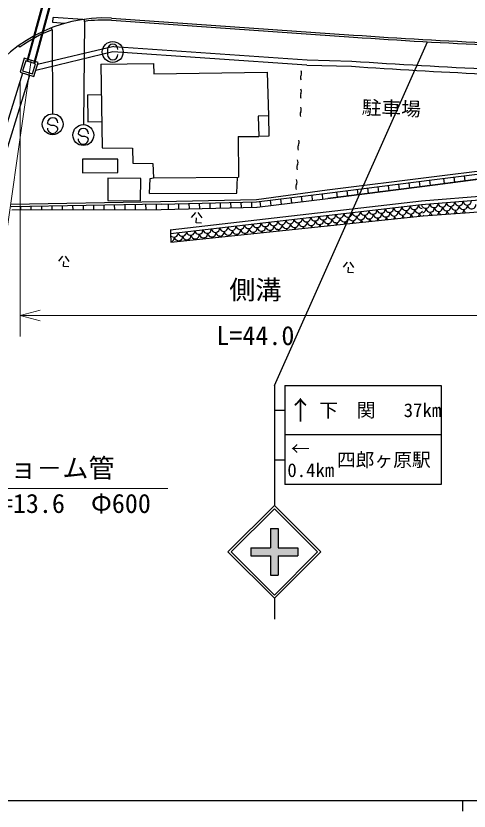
# Model space of a CAD drawing. Units: millimetres, scale not verified. Extents: x 40000 to 680000, y 20000 to 380000.
# Drawn here: x 125156 to 168627, y 204000 to 280231 of the extents above; entities that cross this region are included whole.
import ezdxf
from ezdxf.enums import TextEntityAlignment as Align

# ---------------------------------------------------------------- set-up
doc = ezdxf.new("R2010")
doc.units = ezdxf.units.MM
doc.header["$LTSCALE"] = 1000
for name, color, linetype, lineweight in [('M-BGD', 7, 'Continuous', 25), ('M-STR-HTXT', 7, 'Continuous', 13), ('M-STR-STRC', 7, 'Continuous', 25), ('M-TTL-BAND', 7, 'Continuous', 25)]:
    doc.layers.add(name, color=color, linetype=linetype, lineweight=lineweight)
doc.styles.add('@ＭＳ ゴシック', font='')
doc.styles.add('ＭＳ ゴシック', font='')
doc.styles.get('@ＭＳ ゴシック').set_extended_font_data('@MS Gothic')
doc.styles.get('ＭＳ ゴシック').set_extended_font_data('MS Gothic')

msp = doc.modelspace()

# ---------------------------------------------------------------- hatches: boundary and pattern name
at = {"layer": 'M-STR-STRC'}
msp.add_hatch(color=256, dxfattribs=at).paths.add_polyline_path([(147698, 229228), (149571, 229228), (149571, 231102), (150321, 231102), (150321, 229228), (152195, 229228), (152195, 228478), (150321, 228478), (150321, 226604), (149571, 226604), (149571, 228478), (147698, 228478)])

# ---------------------------------------------------------------- linework, layer by layer
at = {"layer": 'M-BGD'}
for p, q in [((129766, 289063), (126192, 275890)), ((129858, 289037), (126284, 275866)), ((130436, 288877), (126863, 275708)), ((130528, 288851), (126954, 275684)), ((128693, 279587), (128728, 280086)), ((131588, 279886), (128728, 280086)), ((131749, 279707), (131722, 279905)), ((134314, 279816), (157527, 278195)), ((134328, 280015), (157541, 278395)), ((128645, 278907), (128573, 279094)), ((129817, 279508), (128693, 279587)), ((125549, 277230), (125432, 277392)), ((134443, 276773), (127067, 275013)), ((134549, 277313), (127238, 275568)), ((153076, 275512), (134443, 276773)), ((134549, 277313), (153102, 276012)), ((134549, 277313), (153102, 276012)), ((153102, 276012), (157366, 275901)), ((133291, 275601), (138358, 275669)), ((133291, 275601), (133417, 267587)), ((138358, 275669), (138371, 274669)), ((153076, 275512), (157332, 275402)), ((122246, 263268), (125808, 274768)), ((122943, 263053), (126496, 274555)), ((138371, 274669), (149262, 274824)), ((149262, 274824), (149398, 270646)), ((132014, 272675), (133337, 272703)), ((132014, 272675), (132069, 270072)), ((149398, 270646), (148398, 270614)), ((149398, 270646), (149418, 268696)), ((132069, 270072), (133378, 270099)), ((148398, 270614), (148461, 268684)), ((146461, 268657), (148461, 268684)), ((146461, 268657), (146513, 264781)), ((149418, 268696), (148461, 268684)), ((133417, 267587), (136355, 267558)), ((136355, 267558), (136375, 266104)), ((134919, 266511), (131529, 266489)), ((131529, 266489), (131538, 265199)), ((134928, 265221), (134919, 266511)), ((136375, 266104), (138279, 266093)), ((138279, 266093), (138339, 264692)), ((165288, 264843), (172571, 265763)), ((165316, 264544), (172607, 265487)), ((131538, 265199), (134928, 265221)), ((133985, 264675), (133969, 262535)), ((137125, 264652), (133985, 264675)), ((137109, 262512), (137125, 264652)), ((137969, 263209), (138046, 264643)), ((138046, 264643), (138339, 264692)), ((138339, 264692), (146513, 264781)), ((146357, 263232), (146399, 264780)), ((155012, 263573), (165288, 264843)), ((155014, 263224), (165316, 264544)), ((172671, 264991), (165379, 264048)), ((166161, 264653), (166225, 264157)), ((167152, 264782), (167216, 264286)), ((168144, 264910), (168208, 264414)), ((165379, 264048), (155076, 262728)), ((159861, 263845), (159924, 263349)), ((160852, 263972), (160916, 263476)), ((161844, 264099), (161908, 263603)), ((162836, 264226), (162900, 263730)), ((163828, 264353), (163892, 263857)), ((164820, 264480), (164884, 263984)), ((137969, 263209), (146357, 263232)), ((148243, 262619), (155012, 263573)), ((148247, 262394), (155014, 263224)), ((153527, 263041), (153588, 262545)), ((154519, 263163), (154580, 262667)), ((155893, 263336), (155957, 262840)), ((156885, 263463), (156948, 262967)), ((157877, 263591), (157940, 263095)), ((158869, 263718), (158932, 263222)), ((164051, 262506), (179773, 263757)), ((164064, 262151), (182311, 263608)), ((124670, 262169), (139034, 262430)), ((133969, 262535), (137109, 262512)), ((139034, 262430), (148243, 262619)), ((139097, 262169), (148247, 262394)), ((139948, 259732), (164051, 262506)), ((142748, 262259), (142761, 261759)), ((143748, 262283), (143760, 261783)), ((144748, 262308), (144760, 261808)), ((145748, 262332), (145760, 261832)), ((146747, 262357), (146759, 261857)), ((147747, 262381), (147759, 261881)), ((148564, 262432), (148625, 261938)), ((149556, 262554), (149617, 262060)), ((150549, 262676), (150610, 262181)), ((151542, 262798), (151602, 262303)), ((152534, 262919), (152595, 262424)), ((139097, 262169), (124715, 261928)), ((124782, 261651), (139106, 261669)), ((125599, 261943), (125604, 261652)), ((126599, 261959), (126604, 261653)), ((127599, 261976), (127604, 261654)), ((128599, 261993), (128604, 261656)), ((129599, 262010), (129604, 261657)), ((130598, 262026), (130605, 261658)), ((131598, 262043), (131605, 261659)), ((132598, 262060), (132605, 261661)), ((133598, 262077), (133605, 261662)), ((134598, 262093), (134605, 261663)), ((135598, 262110), (135605, 261664)), ((136598, 262127), (136605, 261666)), ((137597, 262144), (137605, 261667)), ((138597, 262160), (138606, 261668)), ((139106, 261669), (148259, 261894)), ((139749, 262185), (139762, 261685)), ((139988, 259385), (164064, 262151)), ((140749, 262209), (140761, 261710)), ((141749, 262234), (141761, 261734)), ((164217, 261066), (179897, 262212)), ((140017, 258543), (164217, 261066)), ((142368, 261390), (141978, 260901)), ((142463, 260386), (142478, 260886)), ((142618, 261382), (142978, 260871)), ((142963, 260371), (142463, 260386)), ((139975, 259728), (139988, 259385)), ((139988, 259385), (140017, 258543)), ((129629, 257197), (129239, 256709)), ((129879, 257190), (130238, 256679)), ((129724, 256194), (129739, 256694)), ((130223, 256179), (129724, 256194)), ((156933, 256633), (156544, 256144)), ((157183, 256625), (157543, 256114)), ((157028, 255629), (157043, 256129)), ((157528, 255614), (157028, 255629))]:
    msp.add_line(p, q, dxfattribs=at)
for points in [[(125550, 274847), (126888, 274434), (127301, 275771), (125963, 276185)], [(125800, 274979), (126756, 274684), (127051, 275639), (126095, 275935)]]:
    msp.add_lwpolyline(points, close=True, dxfattribs=at)
msp.add_lwpolyline([(148308, 261897), (155076, 262728), (165379, 264048), (172668, 264991), (178471, 265659), (187938, 266449)], dxfattribs=at)
for centre, radius, start, end in [((133616, 266034), 14000, 87.08298, 149.49371), ((133616, 266034), 13800, 87.08298, 97.77363), ((133616, 266034), 13800, 111.11176, 125.77187), ((192621, 780759), 503588, 266.00552, 267.5223), ((192621, 780759), 503788, 266.00552, 267.5223), ((192621, 780759), 506588, 266.00552, 267.43181), ((192621, 780759), 506088, 266.00552, 267.5223), ((152960, 274311), 504, 153.71269, 205.16519), ((152055, 274757), 504, 333.71299, 25.16499), ((152038, 273006), 504, 333.71269, 25.16519), ((152943, 272559), 504, 153.71299, 205.16499), ((152021, 271254), 504, 333.71459, 25.16459), ((152925, 270808), 504, 153.71269, 205.16529), ((152777, 267575), 584, 153.12479, 200.88759), ((151735, 268103), 584, 333.12709, 20.88529), ((151636, 266214), 584, 333.12709, 20.88529), ((152678, 265686), 584, 153.12479, 200.88759), ((151538, 264325), 584, 333.12479, 20.88759), ((152580, 263797), 584, 153.12709, 200.88529), ((165260, 262247), 400, 184.56409, 4.56469), ((166057, 262310), 400, 184.56399, 4.56479), ((166855, 262374), 400, 184.56429, 4.56369), ((167652, 262438), 400, 184.56469, 4.56409), ((168450, 262501), 400, 184.56439, 4.56439), ((157804, 261432), 400, 186.55479, 6.55539), ((158598, 261523), 400, 186.55479, 6.55539), ((159393, 261615), 400, 186.55469, 6.55549), ((160188, 261706), 400, 186.55469, 6.55549), ((160983, 261797), 400, 186.55469, 6.55549), ((161426, 261446), 400, 186.55549, 6.55469), ((161778, 261889), 400, 186.55469, 6.55549), ((162221, 261537), 400, 186.55549, 6.55469), ((162572, 261980), 400, 186.55469, 6.55549), ((163015, 261628), 400, 186.55549, 6.55469), ((163367, 262071), 400, 186.55469, 6.55549), ((163810, 261720), 400, 186.55489, 329.18669), ((164162, 262163), 400, 186.55439, 263.74179), ((164462, 262183), 400, 191.54369, 4.56389), ((164095, 261753), 400, 281.54489, 4.56309), ((164893, 261816), 400, 184.56409, 4.56409), ((165690, 261880), 400, 184.56509, 4.56369), ((165323, 261449), 400, 315.20459, 4.56469), ((166121, 261513), 400, 184.56219, 234.34289), ((166488, 261944), 400, 184.56409, 4.56469), ((166121, 261513), 400, 314.01439, 4.56479), ((166918, 261577), 400, 184.56599, 235.56009), ((167285, 262007), 400, 184.56439, 4.56439), ((166918, 261577), 400, 312.79659, 4.56279), ((167716, 261640), 400, 184.56279, 236.81559), ((168083, 262071), 400, 184.56409, 4.56409), ((167716, 261640), 400, 311.54309, 4.56369), ((168513, 261704), 400, 184.56439, 238.10549), ((168880, 262135), 400, 184.56399, 4.56479), ((151446, 260701), 400, 186.55549, 6.55469), ((152240, 260793), 400, 186.55549, 6.55469), ((153035, 260884), 400, 186.55549, 6.55469), ((153830, 260975), 400, 186.55549, 6.55469), ((154625, 261067), 400, 186.55549, 6.55469), ((155068, 260715), 400, 186.55469, 6.55549), ((155419, 261158), 400, 186.55549, 6.55469), ((155862, 260806), 400, 186.55469, 6.55549), ((156214, 261249), 400, 186.55549, 6.55469), ((156657, 260898), 400, 186.55459, 6.55479), ((157009, 261341), 400, 186.55479, 6.55539), ((157452, 260989), 400, 186.55539, 6.55479), ((158247, 261080), 400, 186.55539, 6.55479), ((159041, 261172), 400, 186.55579, 6.55429), ((158690, 260729), 400, 329.52679, 6.55499), ((159485, 260820), 400, 186.55499, 223.89199), ((159836, 261263), 400, 186.55549, 6.55469), ((159485, 260820), 400, 328.01199, 6.55489), ((160279, 260911), 400, 186.55509, 225.43819), ((160631, 261354), 400, 186.55549, 6.55469), ((160279, 260911), 400, 326.46189, 6.55599), ((161074, 261003), 400, 186.55659, 227.02139), ((161074, 261003), 400, 324.87899, 6.55579), ((161869, 261094), 400, 186.55349, 228.64589), ((161869, 261094), 400, 323.25709, 6.55619), ((162664, 261185), 400, 186.55559, 230.30919), ((162664, 261185), 400, 321.59169, 6.55629), ((163458, 261277), 400, 186.55619, 232.02349), ((163458, 261277), 400, 319.87669, 6.55759), ((164253, 261368), 400, 186.55439, 233.79409), ((164526, 261386), 400, 216.84379, 231.98659), ((164526, 261386), 400, 316.37059, 4.56259), ((165323, 261449), 400, 184.56549, 233.15089), ((145087, 259971), 400, 186.55539, 6.55479), ((145882, 260062), 400, 186.55539, 6.55479), ((146677, 260153), 400, 186.55539, 6.55479), ((147472, 260245), 400, 186.55579, 6.55429), ((148266, 260336), 400, 186.55549, 6.55469), ((148709, 259984), 400, 186.55469, 6.55549), ((149061, 260427), 400, 186.55549, 6.55469), ((149504, 260076), 400, 186.55469, 6.55549), ((149856, 260519), 400, 186.55549, 6.55469), ((150299, 260167), 400, 186.55469, 6.55549), ((150651, 260610), 400, 186.55549, 6.55469), ((151094, 260258), 400, 186.55469, 6.55549), ((151889, 260350), 400, 186.55469, 6.55549), ((151537, 259907), 400, 342.12049, 6.55149), ((152331, 259998), 400, 186.55029, 211.11649), ((152683, 260441), 400, 186.55469, 6.55549), ((152332, 259998), 400, 340.78999, 6.55289), ((153126, 260089), 400, 186.55089, 212.45759), ((153478, 260532), 400, 186.55469, 6.55549), ((153126, 260089), 400, 339.44809, 6.55579), ((153921, 260181), 400, 186.55639, 213.80849), ((154273, 260624), 400, 186.55469, 6.55549), ((153921, 260181), 400, 338.09169, 6.55459), ((154716, 260272), 400, 186.55479, 215.18509), ((154716, 260272), 400, 336.71559, 6.55609), ((155511, 260363), 400, 186.55339, 216.58149), ((155511, 260363), 400, 335.32439, 6.55369), ((156305, 260455), 400, 186.55529, 217.99209), ((156305, 260455), 400, 333.91089, 6.55399), ((157100, 260546), 400, 186.55679, 219.42609), ((157100, 260546), 400, 332.47269, 6.55669), ((157895, 260637), 400, 186.55709, 220.88599), ((157895, 260637), 400, 331.01349, 6.55529), ((158690, 260729), 400, 186.55749, 222.37269), ((140319, 259423), 400, 215.86869, 6.55499), ((141113, 259514), 400, 186.55469, 6.55549), ((141557, 259162), 400, 186.55549, 6.55469), ((141908, 259605), 400, 186.55469, 6.55549), ((142351, 259254), 400, 186.55549, 6.55469), ((142703, 259697), 400, 186.55469, 6.55549), ((143146, 259345), 400, 186.55479, 6.55539), ((143498, 259788), 400, 186.55459, 6.55479), ((143941, 259436), 400, 186.55479, 6.55539), ((144293, 259879), 400, 186.55539, 6.55479), ((144736, 259528), 400, 186.55479, 6.55539), ((145530, 259619), 400, 186.55479, 6.55539), ((145179, 259176), 400, 352.33199, 6.55879), ((145974, 259267), 400, 186.55629, 200.81689), ((146325, 259710), 400, 186.55479, 6.55539), ((145974, 259267), 400, 351.08599, 6.55899), ((146768, 259359), 400, 186.55389, 202.07709), ((147120, 259802), 400, 186.55479, 6.55539), ((146768, 259359), 400, 349.83079, 6.55619), ((147563, 259450), 400, 186.55589, 203.33469), ((147915, 259893), 400, 186.55469, 6.55549), ((147563, 259450), 400, 348.57589, 6.54919), ((148358, 259541), 400, 186.55259, 204.60209), ((148358, 259541), 400, 347.30199, 6.55059), ((149152, 259633), 400, 186.54779, 205.88699), ((149152, 259633), 400, 346.02619, 6.55009), ((149947, 259724), 400, 186.55589, 207.16699), ((149947, 259724), 400, 344.73449, 6.55259), ((150742, 259815), 400, 186.55419, 208.47049), ((150742, 259815), 400, 343.43149, 6.55299), ((151537, 259907), 400, 186.55279, 209.78799), ((139967, 258980), 400, 277.00579, 6.55389), ((140762, 259071), 400, 186.55549, 6.55469), ((140409, 258628), 401, 359.70409, 6.54549), ((141206, 258720), 401, 186.56309, 193.42229), ((141205, 258719), 400, 358.47349, 6.56139), ((142000, 258811), 400, 186.55799, 194.64179), ((142000, 258811), 400, 357.25069, 6.55779), ((142795, 258902), 401, 186.56379, 195.86059), ((142795, 258902), 400, 356.02799, 6.56349), ((143589, 258993), 400, 186.55719, 197.09919), ((143589, 258993), 400, 354.80279, 6.55729), ((144384, 259085), 400, 186.55439, 198.33479), ((144384, 259085), 400, 353.56159, 6.56449), ((145179, 259176), 400, 186.56249, 199.56669)]:
    msp.add_arc(centre, radius, start, end, dxfattribs=at)
at = {"layer": 'M-STR-HTXT'}
for p, q in [((120739, 234913), (126632, 275978)), ((125550, 273847), (125550, 249505)), ((127482, 252023), (125550, 251505)), ((125550, 251505), (170708, 251505)), ((125550, 251505), (127482, 250988)), ((120739, 234913), (139739, 234913))]:
    msp.add_line(p, q, dxfattribs=at)
at = {"layer": 'M-STR-STRC'}
for p, q in [((131749, 279707), (131634, 269807)), ((128645, 278907), (128681, 270844)), ((149946, 244808), (164652, 277748)), ((133943, 277023), (133943, 276523)), ((128286, 269855), (128186, 269973)), ((128531, 269715), (128286, 269855)), ((128831, 269713), (128531, 269715)), ((129077, 269601), (128831, 269713)), ((129182, 269465), (129077, 269601)), ((131223, 268818), (131123, 268936)), ((131468, 268679), (131223, 268818)), ((131768, 268677), (131468, 268679)), ((132013, 268565), (131768, 268677)), ((132119, 268428), (132013, 268565)), ((149946, 244808), (149946, 233308)), ((150946, 244808), (165946, 244808)), ((150946, 244808), (150946, 235308)), ((165946, 244808), (165946, 235308)), ((149946, 242433), (150946, 242433)), ((165946, 240058), (150946, 240058)), ((149946, 237683), (150946, 237683)), ((165946, 235308), (150946, 235308)), ((149946, 233308), (145491, 228853)), ((154401, 228853), (149946, 233308)), ((149946, 232990), (145809, 228853)), ((154083, 228853), (149946, 232990)), ((149571, 231102), (149571, 229228)), ((149571, 231102), (150321, 231102)), ((150321, 231102), (150321, 229228)), ((145491, 228853), (149946, 224398)), ((145809, 228853), (149946, 224716)), ((147698, 229228), (149571, 229228)), ((147698, 229228), (147698, 228478)), ((149946, 224398), (154401, 228853)), ((149946, 224716), (154083, 228853)), ((150321, 229228), (152195, 229228)), ((152195, 229228), (152195, 228478)), ((147698, 228478), (149571, 228478)), ((149571, 228478), (149571, 226604)), ((150321, 228478), (150321, 226604)), ((150321, 228478), (152195, 228478)), ((149571, 226604), (150321, 226604)), ((149946, 224398), (149946, 222398))]:
    msp.add_line(p, q, dxfattribs=at)
for centre in [(134443, 276773), (128685, 269844), (131622, 268807)]:
    msp.add_circle(centre, 1000, dxfattribs=at)
for centre, start, end in [((134443, 277023), 0, 180), ((134443, 276523), 180, 0), ((128686, 269969), 359.55488, 179.55488), ((128682, 269469), 179.55488, 359.55488), ((131623, 268932), 359.55488, 179.55488), ((131619, 268432), 179.55488, 359.55488)]:
    msp.add_arc(centre, 500, start, end, dxfattribs=at)
at = {"layer": 'M-TTL-BAND'}
for p, q in [((40000, 205000), (579000, 205000)), ((168000, 205000), (168000, 204000))]:
    msp.add_line(p, q, dxfattribs=at)

# ---------------------------------------------------------------- texts
at = {"layer": 'M-BGD', "style": 'ＭＳ ゴシック', "width": 1.05}
msp.add_text('駐車場', height=1320, rotation=358.28, dxfattribs=at).set_placement((158305, 270398), align=Align.BOTTOM_LEFT)
at = {"layer": 'M-STR-HTXT', "style": 'ＭＳ ゴシック'}
msp.add_text('側溝', height=1833, dxfattribs=at).set_placement((148129, 252505), align=Align.BOTTOM_CENTER)
at = {"layer": 'M-STR-HTXT'}
for s, style, p in [('L=44.0', '@ＭＳ ゴシック', (148129, 250505)), ('L=13.6\u3000Φ600', 'ＭＳ ゴシック', (130239, 234413))]:
    msp.add_text(s, height=1833, dxfattribs=dict(at, style=style)).set_placement(p, align=Align.TOP_CENTER)
at = {"layer": 'M-STR-HTXT', "style": 'ＭＳ ゴシック'}
msp.add_text('ヒョ－ム管', height=1833, dxfattribs=at).set_placement((122114, 235413), align=Align.BOTTOM_LEFT)
at = {"layer": 'M-STR-STRC', "style": 'ＭＳ ゴシック'}
for s, height, p in [('↑', 1833, (152446, 242433)), ('下\u3000関', 1320, (156946, 242433))]:
    msp.add_text(s, height=height, dxfattribs=at).set_placement(p, align=Align.MIDDLE_CENTER)
msp.add_text('37km', height=1320, dxfattribs=at).set_placement((165946, 242433), align=Align.MIDDLE_RIGHT)
msp.add_text('←', height=1320, dxfattribs=at).set_placement((152446, 237683), align=Align.BOTTOM_CENTER)
for s, p in [('四郎ヶ原駅', (155946, 237683)), ('0.4km', (151196, 236683))]:
    msp.add_text(s, height=1320, dxfattribs=at).set_placement(p, align=Align.MIDDLE_LEFT)

doc.saveas('drawing.dxf')
